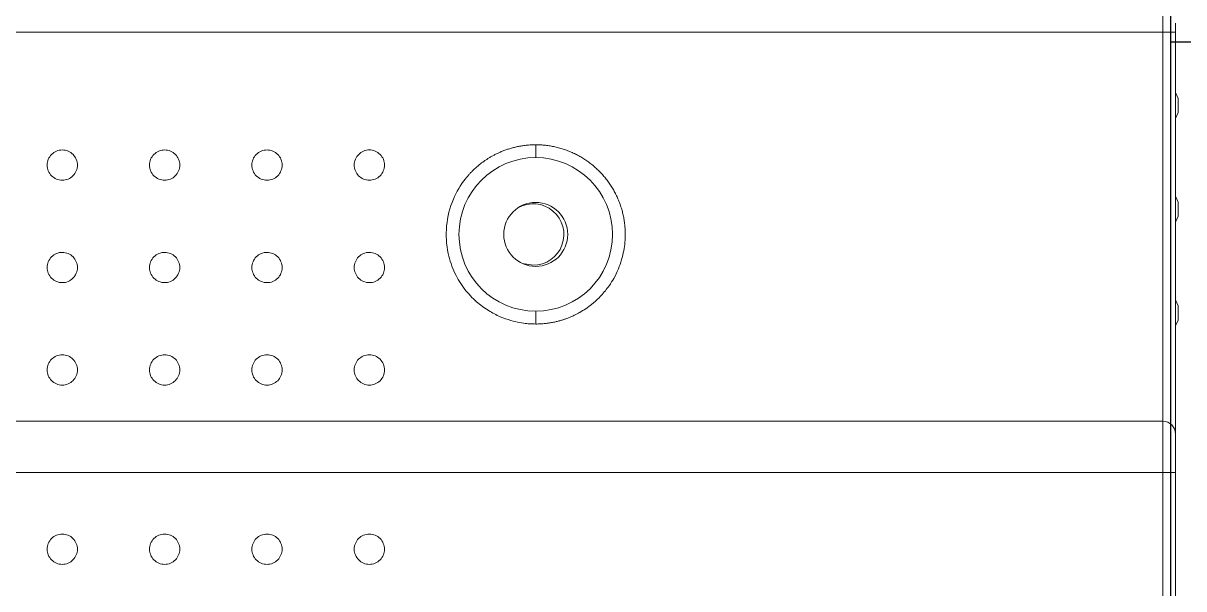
# Model space of a CAD drawing. Header units: millimetres. Extents: x -174 to 283928, y 1291 to 21053.
# Drawn here: x 9362.58 to 9407.93, y 20767.83 to 20789.91 of the extents above; entities that cross this region are included whole.
import ezdxf

# ---------------------------------------------------------------- set-up
doc = ezdxf.new("R2010")
doc.units = ezdxf.units.MM

# ---------------------------------------------------------------- blocks, each defined once
blk = doc.blocks.new('MGS125B-3TAMF0080')
at = {"color": 7, "linetype": 'Continuous', "lineweight": 18}
for p, q in [((75.4, 28.35), (75.4, 28.9)), ((75.4, 24.3), (75.4, 24.85)), ((75.4, 20.25), (75.4, 20.8))]:
    blk.add_line(p, q, dxfattribs=at)
blk.add_wipeout([(0.3, 56.7), (75.1, 56.7), (75.1, -76.1), (0.3, -76.1)])
for p, q in [((75.1, 52.2), (75.1, 18.9)), ((74.8, 32.193), (74.8, 31.486)), ((0.8, 31.486), (74.8, 31.486)), ((74.8, 31.486), (74.8, 16.3)), ((74.8, 31.486), (75.3, 31.486)), ((75.3, 15.8), (75.3, 31.486)), ((75.3, 29.133), (75.4, 28.9)), ((75.3, 28.117), (75.4, 28.35)), ((50.3, 26.593), (50.3, 27.093)), ((75.3, 25.083), (75.4, 24.85)), ((75.3, 24.067), (75.4, 24.3)), ((75.3, 21.033), (75.4, 20.8)), ((50.3, 20.093), (50.3, 20.593)), ((75.3, 20.017), (75.4, 20.25)), ((74.8, 16.3), (0.8, 16.3)), ((74.8, 14.3), (74.8, 16.3)), ((74.8, 14.3), (0.8, 14.3)), ((74.8, -35.2), (74.8, 14.3)), ((75.3, 14.3), (74.8, 14.3)), ((75.3, -35.2), (75.3, 14.3))]:
    blk.add_line(p, q, dxfattribs=at)
blk.add_lwpolyline([(0.3, 56.7), (75.1, 56.7), (75.1, -76.1), (0.3, -76.1)], close=True)
at = {"color": 7, "linetype": 'Continuous', "lineweight": 18, "flags": 128}
blk.add_lwpolyline([(50.2, 22.39), (49.79, 22.462), (49.67, 22.513)], dxfattribs=at)
at = {"color": 7, "linetype": 'Continuous', "lineweight": 18}
blk.add_circle((50.3, 23.593), 1.25, dxfattribs=at)
for centre, radius, start, end in [((50.3, 23.593), 3, 90, 270), ((50.3, 23.593), 3, 270, 90), ((50.2, 23.59), 1.2, 270, 119.6553), ((74.8, 15.8), 0.5, 0, 90)]:
    blk.add_arc(centre, radius, start, end, dxfattribs=at)
blk.add_open_spline([(75.3, 31.486), (75.3, 31.618), (75.3, 31.746), (75.3, 31.839)], degree=3, dxfattribs=at)
for points, knots in [([(31.208, 26.3), (31.208, 26.144), (31.272, 25.991), (31.491, 25.773), (31.645, 25.709), (31.953, 25.708), (32.107, 25.771), (32.328, 25.991), (32.391, 26.143), (32.392, 26.455), (32.328, 26.608), (32.11, 26.827), (31.957, 26.891), (31.644, 26.892), (31.492, 26.829), (31.271, 26.608), (31.208, 26.456), (31.208, 26.3)], [0, 0, 0, 0, 0.125, 0.125, 0.25, 0.25, 0.375, 0.375, 0.5, 0.5, 0.625, 0.625, 0.75, 0.75, 0.875, 0.875, 1, 1, 1, 1]), ([(35.208, 26.3), (35.208, 26.144), (35.272, 25.991), (35.491, 25.773), (35.645, 25.709), (35.953, 25.708), (36.107, 25.771), (36.328, 25.991), (36.391, 26.143), (36.392, 26.455), (36.328, 26.608), (36.11, 26.827), (35.957, 26.891), (35.644, 26.892), (35.492, 26.829), (35.271, 26.608), (35.208, 26.456), (35.208, 26.3)], [0, 0, 0, 0, 0.125, 0.125, 0.25, 0.25, 0.375, 0.375, 0.5, 0.5, 0.625, 0.625, 0.75, 0.75, 0.875, 0.875, 1, 1, 1, 1]), ([(39.208, 26.3), (39.208, 26.144), (39.272, 25.991), (39.491, 25.773), (39.645, 25.709), (39.953, 25.708), (40.107, 25.771), (40.328, 25.991), (40.391, 26.143), (40.392, 26.455), (40.328, 26.608), (40.11, 26.827), (39.957, 26.891), (39.644, 26.892), (39.492, 26.829), (39.271, 26.608), (39.208, 26.456), (39.208, 26.3)], [0, 0, 0, 0, 0.125, 0.125, 0.25, 0.25, 0.375, 0.375, 0.5, 0.5, 0.625, 0.625, 0.75, 0.75, 0.875, 0.875, 1, 1, 1, 1]), ([(43.8, 26.892), (43.644, 26.892), (43.491, 26.828), (43.273, 26.609), (43.209, 26.455), (43.208, 26.147), (43.271, 25.993), (43.491, 25.772), (43.643, 25.709), (43.955, 25.708), (44.108, 25.772), (44.327, 25.99), (44.391, 26.143), (44.392, 26.456), (44.329, 26.608), (44.108, 26.829), (43.956, 26.892), (43.8, 26.892)], [0, 0, 0, 0, 0.125, 0.125, 0.25, 0.25, 0.375, 0.375, 0.5, 0.5, 0.625, 0.625, 0.75, 0.75, 0.875, 0.875, 1, 1, 1, 1]), ([(50.3, 27.093), (50.237, 27.092), (50.114, 27.09), (49.931, 27.075), (49.756, 27.052), (49.588, 27.021), (49.427, 26.984), (49.274, 26.94), (49.128, 26.892), (48.989, 26.839), (48.859, 26.784), (48.736, 26.725), (48.62, 26.664), (48.512, 26.603), (48.411, 26.54), (48.317, 26.478), (48.229, 26.415), (48.148, 26.354), (48.074, 26.294), (48.005, 26.236), (47.942, 26.18), (47.885, 26.127), (47.833, 26.076), (47.786, 26.029), (47.744, 25.984), (47.707, 25.944), (47.674, 25.907), (47.645, 25.874), (47.621, 25.845), (47.6, 25.821), (47.584, 25.801), (47.571, 25.785), (47.562, 25.773), (47.557, 25.766), (47.363, 25.522), (46.832, 24.64), (46.702, 23.254), (47.109, 22.086), (47.5, 21.452), (47.958, 20.967), (48.432, 20.616), (48.888, 20.379), (49.299, 20.231), (49.651, 20.149), (49.933, 20.109), (50.142, 20.095), (50.256, 20.094), (50.3, 20.093)], [0, 0, 0, 0, 0.017197, 0.033864, 0.050004, 0.065614, 0.080696, 0.095249, 0.109273, 0.122769, 0.135735, 0.148173, 0.160083, 0.171463, 0.182315, 0.192638, 0.202432, 0.211697, 0.220433, 0.228641, 0.23632, 0.24347, 0.250091, 0.256183, 0.261746, 0.266781, 0.271287, 0.275264, 0.278712, 0.281631, 0.284021, 0.285882, 0.287215, 0.288019, 0.288293, 0.372496, 0.567431, 0.641737, 0.709159, 0.76969, 0.823323, 0.870053, 0.909874, 0.942783, 0.968775, 0.987848, 1, 1, 1, 1]), ([(53.8, 23.593), (53.799, 23.656), (53.797, 23.783), (53.781, 23.972), (53.756, 24.16), (53.72, 24.346), (53.674, 24.53), (53.619, 24.711), (53.553, 24.889), (53.478, 25.063), (53.394, 25.233), (53.301, 25.398), (53.198, 25.558), (53.088, 25.712), (52.969, 25.86), (52.842, 26.001), (52.708, 26.135), (52.567, 26.262), (52.419, 26.381), (52.265, 26.491), (52.105, 26.594), (51.94, 26.687), (51.77, 26.771), (51.596, 26.846), (51.418, 26.912), (51.237, 26.967), (51.053, 27.013), (50.867, 27.049), (50.679, 27.074), (50.49, 27.09), (50.363, 27.092), (50.3, 27.093)], [0, 0, 0, 0, 0.034482, 0.068963, 0.103445, 0.137928, 0.17241, 0.206893, 0.241376, 0.275859, 0.310342, 0.344825, 0.379308, 0.413791, 0.448275, 0.482758, 0.517242, 0.551725, 0.586209, 0.620692, 0.655175, 0.689658, 0.724141, 0.758624, 0.793107, 0.82759, 0.862072, 0.896555, 0.931037, 0.965518, 1, 1, 1, 1]), ([(50.3, 20.093), (50.363, 20.094), (50.487, 20.096), (50.666, 20.111), (50.834, 20.133), (50.991, 20.161), (51.136, 20.193), (51.27, 20.229), (51.392, 20.267), (51.503, 20.305), (51.603, 20.344), (51.692, 20.381), (51.77, 20.416), (51.839, 20.449), (51.897, 20.478), (51.946, 20.504), (51.985, 20.525), (52.172, 20.629), (52.447, 20.814), (52.744, 21.081), (52.943, 21.296), (53.077, 21.458), (53.215, 21.65), (53.37, 21.897), (53.534, 22.233), (53.662, 22.597), (53.745, 22.947), (53.792, 23.277), (53.797, 23.491), (53.8, 23.593)], [0, 0, 0, 0, 0.0346163, 0.0673396, 0.09817, 0.1271075, 0.1541518, 0.1793031, 0.2025611, 0.223926, 0.2433976, 0.2609759, 0.2766608, 0.2904523, 0.3023503, 0.3123548, 0.3204657, 0.3266829, 0.4292423, 0.5000059, 0.544548, 0.5890786, 0.6146512, 0.673349, 0.7481404, 0.8182002, 0.8835296, 0.9441294, 1, 1, 1, 1]), ([(31.208, 22.3), (31.208, 22.144), (31.272, 21.991), (31.491, 21.773), (31.645, 21.709), (31.953, 21.708), (32.107, 21.771), (32.328, 21.991), (32.391, 22.143), (32.392, 22.455), (32.328, 22.608), (32.11, 22.827), (31.957, 22.891), (31.644, 22.892), (31.492, 22.829), (31.271, 22.608), (31.208, 22.456), (31.208, 22.3)], [0, 0, 0, 0, 0.125, 0.125, 0.25, 0.25, 0.375, 0.375, 0.5, 0.5, 0.625, 0.625, 0.75, 0.75, 0.875, 0.875, 1, 1, 1, 1]), ([(35.208, 22.3), (35.208, 22.144), (35.272, 21.991), (35.491, 21.773), (35.645, 21.709), (35.953, 21.708), (36.107, 21.771), (36.328, 21.991), (36.391, 22.143), (36.392, 22.455), (36.328, 22.608), (36.11, 22.827), (35.957, 22.891), (35.644, 22.892), (35.492, 22.829), (35.271, 22.608), (35.208, 22.456), (35.208, 22.3)], [0, 0, 0, 0, 0.125, 0.125, 0.25, 0.25, 0.375, 0.375, 0.5, 0.5, 0.625, 0.625, 0.75, 0.75, 0.875, 0.875, 1, 1, 1, 1]), ([(39.208, 22.3), (39.208, 22.144), (39.272, 21.991), (39.491, 21.773), (39.645, 21.709), (39.953, 21.708), (40.107, 21.771), (40.328, 21.991), (40.391, 22.143), (40.392, 22.455), (40.328, 22.608), (40.11, 22.827), (39.957, 22.891), (39.644, 22.892), (39.492, 22.829), (39.271, 22.608), (39.208, 22.456), (39.208, 22.3)], [0, 0, 0, 0, 0.125, 0.125, 0.25, 0.25, 0.375, 0.375, 0.5, 0.5, 0.625, 0.625, 0.75, 0.75, 0.875, 0.875, 1, 1, 1, 1]), ([(43.208, 22.3), (43.208, 22.144), (43.272, 21.991), (43.491, 21.773), (43.645, 21.709), (43.953, 21.708), (44.107, 21.771), (44.328, 21.991), (44.391, 22.143), (44.392, 22.455), (44.328, 22.608), (44.11, 22.827), (43.957, 22.891), (43.644, 22.892), (43.492, 22.829), (43.271, 22.608), (43.208, 22.456), (43.208, 22.3)], [0, 0, 0, 0, 0.125, 0.125, 0.25, 0.25, 0.375, 0.375, 0.5, 0.5, 0.625, 0.625, 0.75, 0.75, 0.875, 0.875, 1, 1, 1, 1]), ([(31.8, 18.892), (31.644, 18.892), (31.491, 18.828), (31.273, 18.609), (31.209, 18.455), (31.208, 18.147), (31.271, 17.993), (31.491, 17.772), (31.643, 17.709), (31.955, 17.708), (32.108, 17.772), (32.327, 17.99), (32.391, 18.143), (32.392, 18.456), (32.329, 18.608), (32.108, 18.829), (31.956, 18.892), (31.8, 18.892)], [0, 0, 0, 0, 0.125, 0.125, 0.25, 0.25, 0.375, 0.375, 0.5, 0.5, 0.625, 0.625, 0.75, 0.75, 0.875, 0.875, 1, 1, 1, 1]), ([(35.8, 18.892), (35.644, 18.892), (35.491, 18.828), (35.273, 18.609), (35.209, 18.455), (35.208, 18.147), (35.271, 17.993), (35.491, 17.772), (35.643, 17.709), (35.955, 17.708), (36.108, 17.772), (36.327, 17.99), (36.391, 18.143), (36.392, 18.456), (36.329, 18.608), (36.108, 18.829), (35.956, 18.892), (35.8, 18.892)], [0, 0, 0, 0, 0.125, 0.125, 0.25, 0.25, 0.375, 0.375, 0.5, 0.5, 0.625, 0.625, 0.75, 0.75, 0.875, 0.875, 1, 1, 1, 1]), ([(39.8, 18.892), (39.644, 18.892), (39.491, 18.828), (39.273, 18.609), (39.209, 18.455), (39.208, 18.147), (39.271, 17.993), (39.491, 17.772), (39.643, 17.709), (39.955, 17.708), (40.108, 17.772), (40.327, 17.99), (40.391, 18.143), (40.392, 18.456), (40.329, 18.608), (40.108, 18.829), (39.956, 18.892), (39.8, 18.892)], [0, 0, 0, 0, 0.125, 0.125, 0.25, 0.25, 0.375, 0.375, 0.5, 0.5, 0.625, 0.625, 0.75, 0.75, 0.875, 0.875, 1, 1, 1, 1]), ([(43.208, 18.3), (43.208, 18.144), (43.272, 17.991), (43.491, 17.773), (43.645, 17.709), (43.953, 17.708), (44.107, 17.771), (44.328, 17.991), (44.391, 18.143), (44.392, 18.455), (44.328, 18.608), (44.11, 18.827), (43.957, 18.891), (43.644, 18.892), (43.492, 18.829), (43.271, 18.608), (43.208, 18.456), (43.208, 18.3)], [0, 0, 0, 0, 0.125, 0.125, 0.25, 0.25, 0.375, 0.375, 0.5, 0.5, 0.625, 0.625, 0.75, 0.75, 0.875, 0.875, 1, 1, 1, 1]), ([(75.3, 14.3), (75.3, 14.698), (75.3, 15.079), (75.3, 15.642), (75.3, 15.8), (75.3, 15.8)], [0, 0, 0, 0, 0.5, 0.5, 1, 1, 1, 1]), ([(31.8, 10.708), (31.644, 10.708), (31.491, 10.772), (31.273, 10.991), (31.209, 11.145), (31.208, 11.453), (31.271, 11.607), (31.491, 11.828), (31.643, 11.891), (31.955, 11.892), (32.108, 11.828), (32.327, 11.61), (32.391, 11.457), (32.392, 11.144), (32.329, 10.992), (32.108, 10.771), (31.956, 10.708), (31.8, 10.708)], [0, 0, 0, 0, 0.125, 0.125, 0.25, 0.25, 0.375, 0.375, 0.5, 0.5, 0.625, 0.625, 0.75, 0.75, 0.875, 0.875, 1, 1, 1, 1]), ([(35.8, 10.708), (35.644, 10.708), (35.491, 10.772), (35.273, 10.991), (35.209, 11.145), (35.208, 11.453), (35.271, 11.607), (35.491, 11.828), (35.643, 11.891), (35.956, 11.892), (36.11, 11.827), (36.328, 11.609), (36.392, 11.454), (36.392, 11.146), (36.329, 10.992), (36.108, 10.771), (35.956, 10.708), (35.8, 10.708)], [0, 0, 0, 0, 0.125, 0.125, 0.25, 0.25, 0.375, 0.375, 0.5, 0.5, 0.625, 0.625, 0.75, 0.75, 0.875, 0.875, 1, 1, 1, 1]), ([(39.8, 10.708), (39.644, 10.708), (39.491, 10.773), (39.272, 10.991), (39.208, 11.144), (39.208, 11.456), (39.273, 11.609), (39.49, 11.827), (39.644, 11.892), (39.956, 11.892), (40.109, 11.828), (40.329, 11.607), (40.392, 11.454), (40.391, 11.145), (40.327, 10.991), (40.109, 10.773), (39.956, 10.708), (39.8, 10.708)], [0, 0, 0, 0, 0.125, 0.125, 0.25, 0.25, 0.375, 0.375, 0.5, 0.5, 0.625, 0.625, 0.75, 0.75, 0.875, 0.875, 1, 1, 1, 1]), ([(43.8, 10.708), (43.644, 10.708), (43.491, 10.772), (43.273, 10.991), (43.209, 11.145), (43.208, 11.453), (43.271, 11.607), (43.491, 11.828), (43.643, 11.891), (43.955, 11.892), (44.108, 11.828), (44.327, 11.61), (44.391, 11.457), (44.392, 11.144), (44.329, 10.992), (44.108, 10.772), (43.956, 10.708), (43.8, 10.708)], [0, 0, 0, 0, 0.125, 0.125, 0.25, 0.25, 0.375, 0.375, 0.5, 0.5, 0.625, 0.625, 0.75, 0.75, 0.875, 0.875, 1, 1, 1, 1])]:
    blk.add_open_spline(points, degree=3, knots=knots, dxfattribs=at)

msp = doc.modelspace()

# ---------------------------------------------------------------- linework, layer by layer
at = {"layer": 'Defpoints', "color": 6}
msp.add_lwpolyline([(10161.853, 20789.172), (9321.853, 20789.172), (9321.853, 20819.172), (10161.853, 20819.172)], close=True, dxfattribs=at)

# ---------------------------------------------------------------- next in the draw order: block references
msp.add_blockref('MGS125B-3TAMF0080', (9332.305, 20758.072))

doc.saveas('drawing.dxf')
